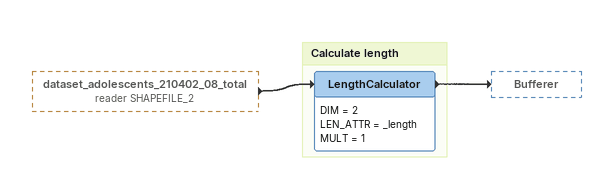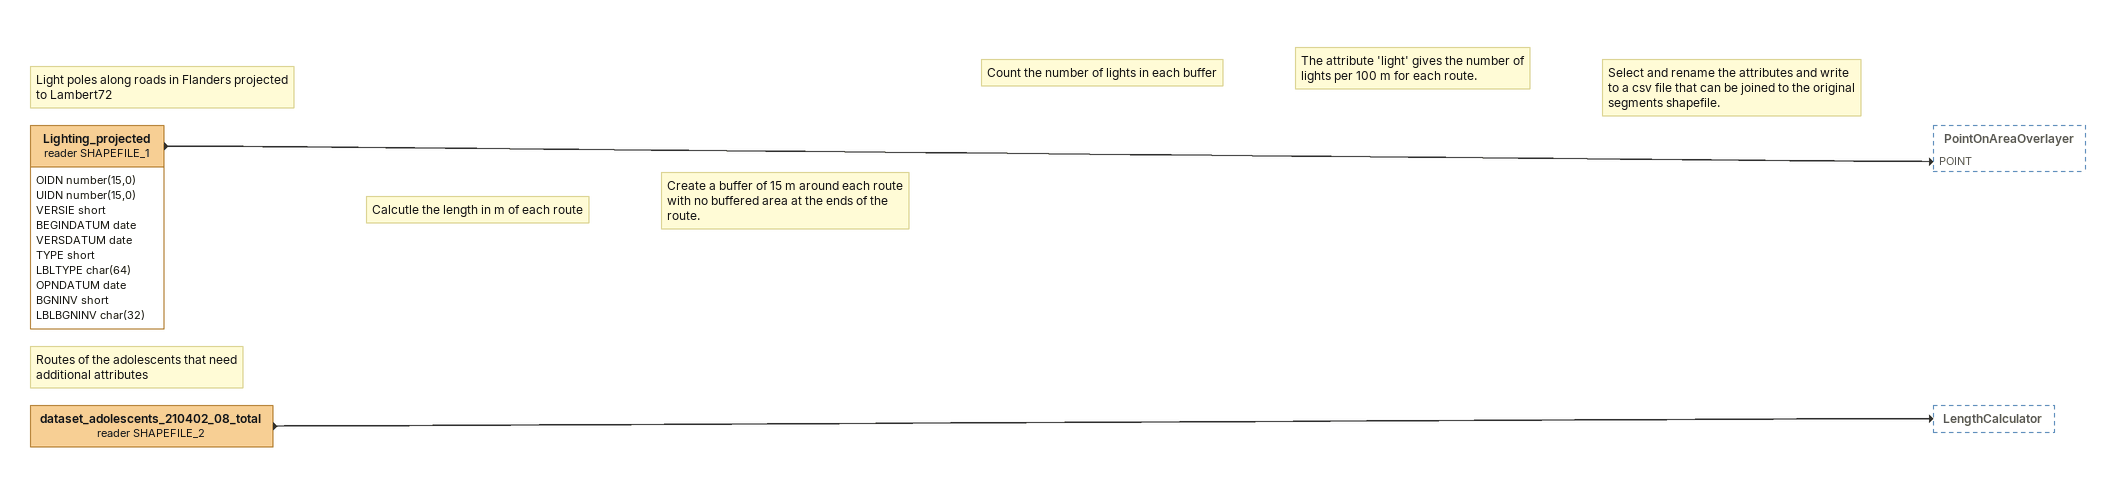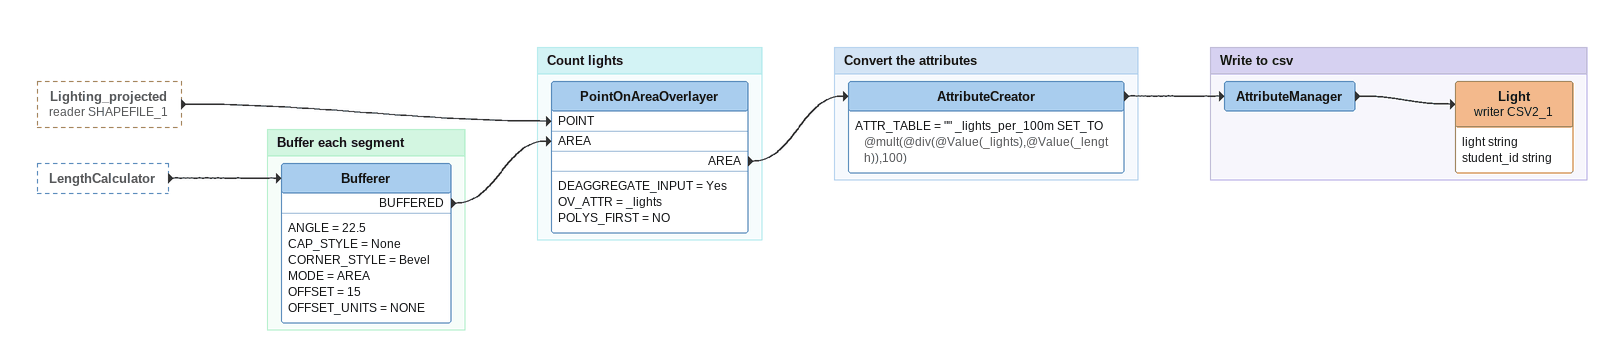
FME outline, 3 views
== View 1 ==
dataset_adolescents_210402_08_total (reader SHAPEFILE_2) [outside]
    -> LengthCalculator

Bookmark: Calculate length
LengthCalculator
    DIM = 2
    LEN_ATTR = _length
    MULT = 1
    -> Bufferer

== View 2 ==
Note: Light poles along roads in Flanders projected to Lambert72
Note: Calcutle the length in m of each route
Note: Create a buffer of 15 m around each route with no buffered area at the ends of the route.
Note: Count the number of lights in each buffer
Note: The attribute 'light' gives the number of lights per 100 m for each route.
Note: Select and rename the attributes and write to a csv file that can be joined to the original segments shapefile.
Lighting_projected (reader SHAPEFILE_1)
    attributes: OIDN number(15,0), UIDN number(15,0), VERSIE short, BEGINDATUM date, VERSDATUM date, TYPE short, LBLTYPE char(64), OPNDATUM date, BGNINV short, LBLBGNINV char(32)
    -> PointOnAreaOverlayer [POINT]
Note: Routes of the adolescents that need additional attributes
dataset_adolescents_210402_08_total (reader SHAPEFILE_2)
    -> LengthCalculator

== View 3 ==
Lighting_projected (reader SHAPEFILE_1) [outside]
    -> PointOnAreaOverlayer [POINT]
LengthCalculator [outside]
    -> Bufferer

Bookmark: Buffer each segment
Bufferer
    ANGLE = 22.5
    CAP_STYLE = None
    CORNER_STYLE = Bevel
    MODE = AREA
    OFFSET = 15
    OFFSET_UNITS = NONE
    BUFFERED -> PointOnAreaOverlayer [AREA]

Bookmark: Count lights
PointOnAreaOverlayer
    DEAGGREGATE_INPUT = Yes
    OV_ATTR = _lights
    POLYS_FIRST = NO
    AREA -> AttributeCreator

Bookmark: Convert the attributes
AttributeCreator
    ATTR_TABLE = "" _lights_per_100m SET_TO @mult(@div(@Value(_lights),@Value(_length)),100)
    -> AttributeManager

Bookmark: Write to csv
AttributeManager
    -> Light (writer CSV2_1)
Light (writer CSV2_1)
    attributes: light string, student_id string
